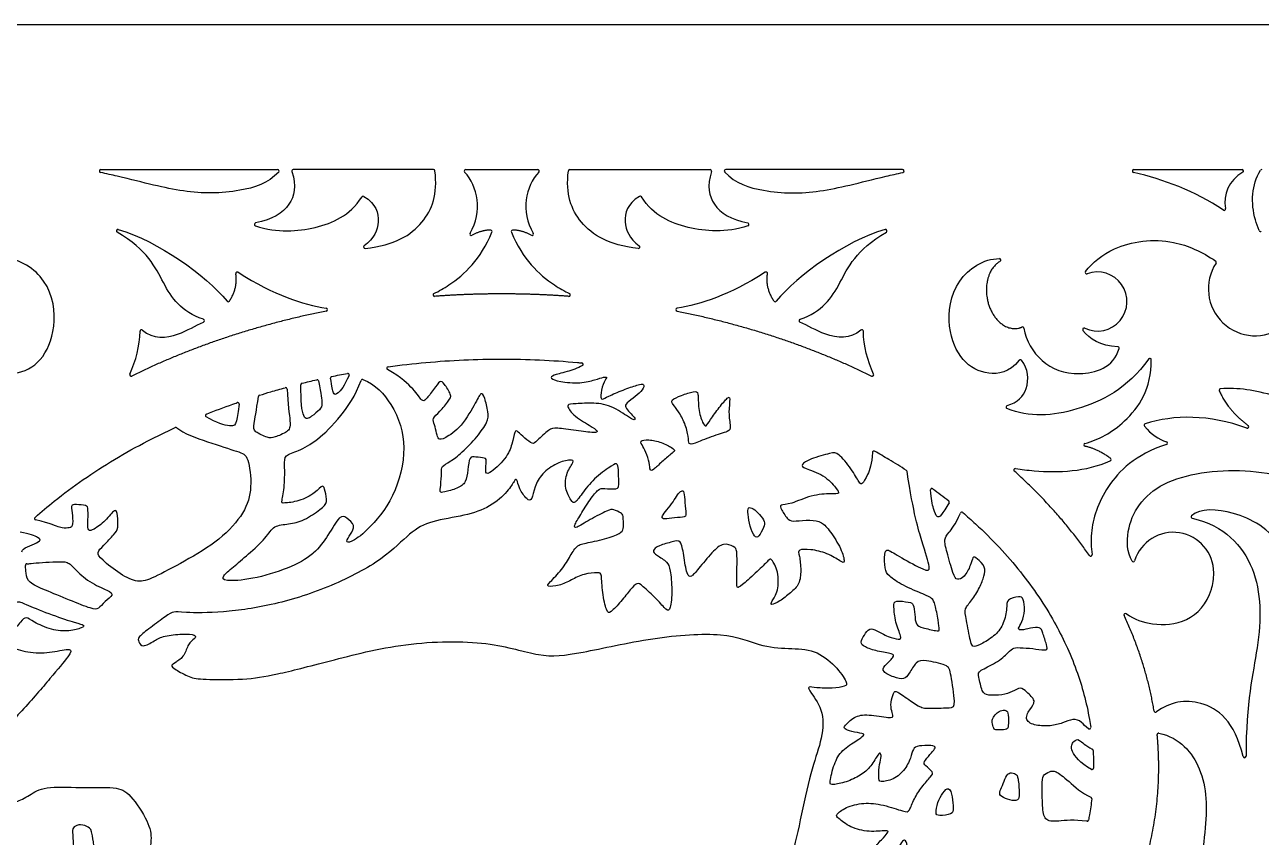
# Model space of a CAD drawing. Header units: millimetres. Extents: x -155 to 473, y -331 to 153.
# Drawn here: x -37.1 to 48.3, y -44.7 to 11.4 of the extents above; entities that cross this region are included whole.
import ezdxf

# ---------------------------------------------------------------- set-up
doc = ezdxf.new("R2010")
doc.units = ezdxf.units.MM
doc.header["$MEASUREMENT"] = 0
doc.layers.add('Layer 03', color=5, linetype='Continuous')

msp = doc.modelspace()

# ---------------------------------------------------------------- linework, layer by layer
at = {"layer": 'Layer 03'}
for p, q in [((130.812, 11.366), (-139.188, 11.366)), ((-31.885, 1.366), (-19.668, 1.366)), ((-8.899, 1.366), (-18.588, 1.366)), ((-6.674, 1.366), (-1.701, 1.366)), ((0.524, 1.366), (10.213, 1.366)), ((23.51, 1.366), (11.293, 1.366)), ((39.489, 1.366), (46.967, 1.366))]:
    msp.add_line(p, q, dxfattribs=at)
for centre, radius, start, end in [((-31.885, 1.266), 0.1, 90, 257.77451), ((-19.668, 1.266), 0.1, 317.85974, 90), ((-18.588, 1.266), 0.1, 90, 198.21096), ((-8.899, 1.266), 0.1, 7.44096, 90), ((-6.674, 1.266), 0.1, 90, 223.25005), ((-1.701, 1.266), 0.1, 316.74995, 90), ((0.524, 1.266), 0.1, 90, 172.55904), ((10.213, 1.266), 0.1, 341.78904, 90), ((11.293, 1.266), 0.1, 90, 222.14026), ((23.51, 1.266), 0.1, 282.22549, 90), ((39.489, 1.266), 0.1, 90, 256.69861), ((46.967, 1.266), 0.1, 300.10746, 90), ((48.324, 1.266), 0.1, 90, 148.20151), ((-13.754, -0.569), 0.1, 57.87965, 146.10712), ((5.379, -0.569), 0.1, 33.89288, 122.12035), ((45.729, -1.346), 0.1, 235.68251, 10.87993), ((-21.173, -2.417), 0.1, 101.9786, 251.70764), ((12.798, -2.417), 0.1, 288.29236, 78.0214), ((-30.713, -2.867), 0.1, 73.92133, 239.65821), ((-6.282, -3.076), 0.1, 149.86833, 298.31808), ((-4.949, -2.914), 0.1, 337.01561, 88.60223), ((-3.426, -2.914), 0.1, 91.39777, 202.98439), ((-2.094, -3.076), 0.1, 241.68192, 30.13167), ((22.338, -2.867), 0.1, 300.34179, 106.07867), ((48.249, -2.804), 0.1, 203.83249, 295.65986), ((-13.628, -3.98), 0.1, 126.39637, 276.48072), ((5.253, -3.98), 0.1, 263.51928, 53.60363), ((30.201, -4.879), 0.1, 298.97693, 89.61101), ((47.877, -6.867), 3.239, 146.57742, 306.42964), ((45.09, -5.028), 0.1, 326.57742, 56.31217), ((-22.455, -5.807), 0.1, 57.71874, 188.25665), ((14.08, -5.807), 0.1, 351.74335, 122.28126), ((36.972, -7.742), 2.042, 244.58362, 110.37773), ((36.226, -5.734), 0.1, 142.00483, 290.37773), ((-8.828, -7.286), 0.1, 116.21514, 274.22255), ((0.453, -7.286), 0.1, 265.77745, 63.78486), ((-23.085, -7.653), 0.1, 219.76881, 326.41233), ((-16.325, -8.302), 0.1, 281.27293, 81.03339), ((7.95, -8.302), 0.1, 98.96661, 258.72707), ((14.71, -7.653), 0.1, 213.58767, 320.23119), ((-24.831, -9.066), 0.1, 293.27569, 71.1907), ((16.456, -9.066), 0.1, 108.8093, 246.72431), ((-29.075, -9.79), 0.1, 46.96791, 179.18481), ((20.7, -9.79), 0.1, 0.81519, 133.03209), ((31.797, -9.597), 0.1, 8.45508, 113.47199), ((36.053, -9.677), 0.1, 64.58362, 217.70961), ((38.368, -10.963), 0.1, 345.07497, 87.16271), ((31.643, -11.862), 0.1, 38.75841, 140.58991), ((40.594, -11.767), 0.1, 0.75926, 144.21694), ((-29.791, -12.795), 0.1, 155.30518, 296.11841), ((-14.827, -12.799), 0.1, 336.42733, 100.6656), ((-12.024, -12.345), 0.1, 97.77259, 239.14094), ((1.341, -12.077), 0.1, 300.64122, 84.55042), ((21.416, -12.795), 0.1, 243.88159, 24.69482), ((-17.959, -13.484), 0.1, 104.01914, 180.02865), ((-16.948, -13.242), 0.1, 11.57427, 102.91976), ((-15.914, -13.015), 0.1, 101.81317, 191.06803), ((-13.806, -13.218), 0.1, 69.31273, 159.76044), ((-20.883, -14.304), 0.1, 107.34766, 170.68928), ((-19.112, -13.786), 0.1, 2.04999, 105.30406), ((45.486, -13.86), 0.1, 94.1255, 202.99095), ((-22.43, -14.815), 0.1, 351.67389, 109.18563), ((30.763, -15.025), 0.1, 106.80883, 246.90113), ((-24.555, -15.609), 0.1, 111.82053, 238.46418), ((40.302, -16.287), 0.1, 108.05659, 218.23832), ((-26.694, -16.528), 0.1, 48.54129, 114.67111), ((47.333, -16.388), 0.1, 250.1337, 52.95569), ((36.139, -17.635), 0.1, 105.37584, 257.89635), ((41.705, -17.519), 0.1, 288.15581, 71.15967), ((21.527, -18.161), 0.1, 60.62044, 178.12552), ((37.813, -18.647), 0.1, 294.37046, 53.69312), ((23.721, -19.488), 0.1, 8.67549, 56.99872), ((31.294, -19.371), 0.1, 81.07342, 228.09574), ((25.54, -20.746), 0.1, 53.65576, 183.23393), ((26.634, -21.584), 0.1, 330.63651, 51.45426), ((-36.364, -22.721), 0.1, 131.51771, 256.27807), ((27.604, -22.386), 0.1, 49.35693, 155.07313), ((43.547, -22.606), 0.1, 132.56079, 257.6215), ((42.212, -26.469), 2.795, 359.99998, 162.64097), ((36.5, -25.219), 0.1, 214.78584, 8.06713), ((-36.989, -25.948), 0.1, 91.97465, 185.3535), ((39.45, -25.606), 0.1, 210.26611, 342.64097), ((38.905, -29.373), 0.1, 54.76451, 205.17671), ((40.988, -35.999), 0.1, 189.40992, 307.0044), ((36.411, -37.153), 0.1, 239.86966, 8.24912), ((41.201, -37.63), 0.1, 77.27638, 185.46494), ((36.573, -38.735), 0.1, 3.47893, 63.19638), ((47.139, -39.137), 0.1, 193.20679, 0.0846), ((36.608, -39.951), 0.1, 241.59113, 359.79754), ((36.484, -42.054), 0.1, 353.43352, 67.02715), ((36.256, -43.526), 0.1, 261.5514, 349.01691)]:
    msp.add_arc(centre, radius, start, end, dxfattribs=at)
for points, knots in [([(-19.594, 1.199), (-20.309, 0.41), (-22.587, -0.281), (-26.136, -0.31), (-29.112, 0.54), (-31.502, 1.081), (-31.906, 1.169)], [150.716831, 150.716831, 150.716831, 150.716831, 155.594152, 161.938681, 168.283209, 169.516871, 169.516871, 169.516871, 169.516871]), ([(-18.683, 1.235), (-18.353, 0.23), (-18.696, -1.29), (-20.025, -2.071), (-21.194, -2.319)], [400.408571, 400.408571, 400.408571, 400.408571, 403.02792, 406.014963, 406.014963, 406.014963, 406.014963]), ([(-13.617, -4.079), (-11.563, -3.846), (-9.436, -2.558), (-8.588, -0.342), (-8.8, 1.279)], [381.083383, 381.083383, 381.083383, 381.083383, 385.927805, 390.386322, 390.386322, 390.386322, 390.386322]), ([(5.242, -4.079), (3.188, -3.846), (1.061, -2.558), (0.213, -0.342), (0.425, 1.279)], [381.083383, 381.083383, 381.083383, 381.083383, 385.927805, 390.386322, 390.386322, 390.386322, 390.386322]), ([(10.308, 1.235), (9.978, 0.23), (10.321, -1.29), (11.65, -2.071), (12.819, -2.319)], [400.408571, 400.408571, 400.408571, 400.408571, 403.02792, 406.014963, 406.014963, 406.014963, 406.014963]), ([(11.219, 1.199), (11.934, 0.41), (14.212, -0.281), (17.761, -0.31), (20.737, 0.54), (23.127, 1.081), (23.531, 1.169)], [150.716831, 150.716831, 150.716831, 150.716831, 155.594153, 161.938681, 168.283209, 169.516871, 169.516871, 169.516871, 169.516871]), ([(48.158, -2.845), (48.05, -2.601), (47.538, -1.205), (47.629, 0.334), (48.239, 1.319)], [2121.939114, 2121.939114, 2121.939114, 2121.939114, 2123.115428, 2128.678022, 2128.678022, 2128.678022, 2128.678022]), ([(-21.204, -2.512), (-19.659, -3.022), (-16.848, -2.789), (-14.72, -1.828), (-13.837, -0.513)], [367.662255, 367.662255, 367.662255, 367.662255, 371.787665, 376.132936, 376.132936, 376.132936, 376.132936]), ([(-13.701, -0.484), (-12.858, -1.013), (-12.521, -2.166), (-12.991, -3.386), (-13.687, -3.899)], [376.286922, 376.286922, 376.286922, 376.286922, 378.671722, 380.821436, 380.821436, 380.821436, 380.821436]), ([(5.326, -0.484), (4.482, -1.013), (4.146, -2.166), (4.616, -3.386), (5.312, -3.899)], [376.286922, 376.286922, 376.286922, 376.286922, 378.671722, 380.821436, 380.821436, 380.821436, 380.821436]), ([(12.829, -2.512), (11.284, -3.022), (8.473, -2.789), (6.345, -1.828), (5.462, -0.513)], [367.662255, 367.662255, 367.662255, 367.662255, 371.787665, 376.132936, 376.132936, 376.132936, 376.132936]), ([(-24.799, -8.971), (-26.342, -8.445), (-27.583, -6.628), (-28.643, -4.194), (-30.764, -2.953)], [534.371012, 534.371012, 534.371012, 534.371012, 539.132603, 543.721108, 543.721108, 543.721108, 543.721108]), ([(-8.872, -7.196), (-8.521, -7.023), (-7.074, -6.195), (-5.659, -4.845), (-4.857, -2.953)], [641.161066, 641.161066, 641.161066, 641.161066, 642.790725, 647.997882, 647.997882, 647.997882, 647.997882]), ([(-3.518, -2.953), (-2.716, -4.845), (-1.301, -6.195), (0.146, -7.023), (0.497, -7.196)], [633.550108, 633.550108, 633.550108, 633.550108, 638.757265, 640.386924, 640.386924, 640.386924, 640.386924]), ([(16.424, -8.971), (17.967, -8.445), (19.208, -6.628), (20.268, -4.194), (22.389, -2.953)], [534.371012, 534.371012, 534.371012, 534.371012, 539.132603, 543.721108, 543.721108, 543.721108, 543.721108]), ([(36.147, -5.673), (36.627, -5.059), (38.254, -3.72), (41.879, -3.237), (44.196, -4.312), (45.145, -4.945)], [4028.231424, 4028.231424, 4028.231424, 4028.231424, 4031.870355, 4036.955065, 4040.547836, 4040.547836, 4040.547836, 4040.547836]), ([(-39.941, -11.799), (-39.24, -12.652), (-37.728, -12.906), (-35.946, -11.973), (-34.905, -9.65), (-35.251, -6.273), (-37.48, -4.771), (-38.577, -4.779)], [3987.98711, 3987.98711, 3987.98711, 3987.98711, 3990.910286, 3993.937098, 3996.963911, 3999.990723, 4002.652953, 4002.652953, 4002.652953, 4002.652953]), ([(31.566, -11.799), (30.865, -12.652), (29.353, -12.906), (27.571, -11.973), (26.53, -9.65), (26.876, -6.273), (29.105, -4.771), (30.202, -4.779)], [3987.98711, 3987.98711, 3987.98711, 3987.98711, 3990.910286, 3993.937098, 3996.963911, 3999.990723, 4002.652953, 4002.652953, 4002.652953, 4002.652953]), ([(-29.007, -9.717), (-28.3, -10.377), (-26.446, -10.143), (-25.326, -9.387), (-24.792, -9.157)], [529.320648, 529.320648, 529.320648, 529.320648, 531.812795, 534.130305, 534.130305, 534.130305, 534.130305]), ([(20.632, -9.717), (19.925, -10.377), (18.071, -10.143), (16.951, -9.387), (16.417, -9.157)], [529.320648, 529.320648, 529.320648, 529.320648, 531.812795, 534.130305, 534.130305, 534.130305, 534.130305]), ([(31.896, -9.582), (32.023, -10.437), (33.055, -12.118), (35.472, -13.062), (38.113, -12.307), (38.464, -10.989)], [4006.166727, 4006.166727, 4006.166727, 4006.166727, 4009.236731, 4012.553267, 4015.773294, 4015.773294, 4015.773294, 4015.773294]), ([(-12.038, -12.246), (-11.168, -12.127), (-8.559, -11.832), (-5.935, -11.715), (-4.188, -11.715)], [702.65644, 702.65644, 702.65644, 702.65644, 705.289458, 710.53078, 710.53078, 710.53078, 710.53078]), ([(-4.188, -11.715), (-2.44, -11.715), (-0.591, -11.797), (1.25, -11.968), (1.351, -11.978)], [632.407059, 632.407059, 632.407059, 632.407059, 637.648381, 637.953853, 637.953853, 637.953853, 637.953853]), ([(40.513, -11.709), (39.028, -13.768), (35.535, -15.53), (32.259, -15.772), (30.723, -15.117)], [3971.719586, 3971.719586, 3971.719586, 3971.719586, 3977.516801, 3983.215865, 3983.215865, 3983.215865, 3983.215865]), ([(30.734, -14.929), (31.462, -14.709), (32.308, -13.862), (32.191, -12.385), (31.721, -11.8)], [3983.460372, 3983.460372, 3983.460372, 3983.460372, 3985.572375, 3987.80938, 3987.80938, 3987.80938, 3987.80938]), ([(36.112, -17.539), (37.066, -17.276), (39.027, -16.256), (40.72, -13.749), (40.694, -11.766)], [4098.986532, 4098.986532, 4098.986532, 4098.986532, 4102.847903, 4107.197236, 4107.197236, 4107.197236, 4107.197236]), ([(1.392, -12.163), (1.073, -12.353), (0.151, -12.642), (-0.697, -12.837), (-0.861, -13.031), (-0.279, -13.285), (1.303, -13.419), (2.289, -13.135), (2.93, -12.941), (3.139, -12.941), (2.796, -13.374), (2.612, -14.34), (2.717, -14.549), (3.105, -14.311), (4.21, -13.833), (5.254, -13.475), (5.717, -13.4), (5.568, -13.833), (5.075, -14.296), (4.374, -14.788), (4.314, -14.997), (4.657, -15.415), (5.016, -15.744), (5.06, -15.982), (4.583, -15.729), (3.201, -14.801), (1.821, -14.738), (0.587, -14.822), (0.273, -14.842), (0.629, -15.554), (2.023, -16.364), (2.482, -16.682), (2.341, -16.841), (0.965, -16.647), (-0.499, -16.453), (-0.852, -16.506), (-1.837, -17.423), (-2.014, -17.652), (-2.613, -17.158), (-3.107, -16.7), (-3.284, -16.594), (-3.46, -17.599), (-3.813, -18.534), (-5.212, -19.807), (-5.321, -19.467), (-5.239, -18.718), (-5.266, -18.528), (-6.028, -18.487), (-6.409, -18.391), (-6.541, -19.392), (-6.615, -20.251), (-7.216, -20.644), (-8.248, -20.939), (-8.481, -20.926), (-8.407, -20.521), (-8.309, -19.45), (-8.395, -19.131), (-7.769, -18.812), (-6.96, -18.225), (-5.851, -17.048), (-5.112, -16.032), (-5.089, -15.431), (-5.366, -14.299), (-5.62, -13.953), (-5.874, -14.553), (-6.983, -16.448), (-8.185, -17.256), (-8.577, -17.303), (-8.67, -16.864), (-8.832, -16.217), (-9.016, -15.824), (-8.485, -15.385), (-7.792, -14.53), (-7.607, -14.23), (-8.208, -13.352), (-8.416, -13.144), (-8.878, -13.791), (-9.455, -14.576), (-9.686, -14.669), (-10.137, -13.903), (-11.11, -13.007), (-12.076, -12.431)], [638.205021, 638.205021, 638.205021, 638.205021, 638.853312, 639.668931, 640.48455, 641.300169, 642.115789, 642.931408, 643.747027, 644.562646, 645.378266, 646.193885, 647.009504, 647.825123, 648.640742, 649.456362, 650.271981, 651.0876, 651.903219, 652.718839, 653.534458, 654.350077, 655.165696, 655.981315, 656.796935, 657.612554, 658.428173, 659.243792, 660.059412, 660.875031, 661.69065, 662.506269, 663.321888, 664.137508, 664.953127, 665.768746, 666.584365, 667.399985, 668.215604, 669.031223, 669.846842, 670.662462, 671.478081, 672.2937, 673.109319, 673.924938, 674.740558, 675.556177, 676.371796, 677.187415, 678.003035, 678.818654, 679.634273, 680.449892, 681.265511, 682.081131, 682.89675, 683.712369, 684.527988, 685.343608, 686.159227, 686.974846, 687.790465, 688.606084, 689.421704, 690.237323, 691.052942, 691.868561, 692.684181, 693.4998, 694.315419, 695.131038, 695.946658, 696.762277, 697.577896, 698.393515, 699.209134, 700.024754, 700.840373, 701.655992, 702.409705, 702.409705, 702.409705, 702.409705]), ([(-17.214, -25.121), (-17.229, -25.134), (-17.687, -25.528), (-18.85, -26.167), (-21.489, -26.961), (-23.441, -27.069), (-23.527, -26.725), (-22.776, -26.103), (-21.725, -25.224), (-20.412, -24.017), (-19.953, -23.175), (-18.907, -23.124), (-17.861, -22.894), (-16.611, -22.027), (-16.177, -21.619), (-16.407, -20.802), (-16.509, -20.292), (-17.019, -20.955), (-18.218, -21.568), (-19.341, -21.67), (-19.417, -21.644), (-19.162, -20.471), (-19.185, -18.924), (-19.211, -18.352), (-18.275, -18.092), (-16.975, -17.391), (-15.429, -15.893), (-14.297, -14.262), (-13.9, -13.184)], [286.247325, 286.247325, 286.247325, 286.247325, 286.296612, 287.76265, 289.228688, 290.694726, 292.160765, 293.626803, 295.092841, 296.558879, 298.024918, 299.490956, 300.956994, 302.423032, 303.889071, 305.355109, 306.821147, 308.287185, 309.753224, 311.219262, 312.6853, 314.151338, 315.617377, 317.083415, 318.549453, 320.015491, 321.48153, 322.702985, 322.702985, 322.702985, 322.702985]), ([(-16.85, -13.222), (-16.654, -14.177), (-16.558, -14.884), (-16.708, -15.174), (-17.317, -15.698), (-17.938, -16.033), (-18.058, -14.63), (-18.059, -13.484)], [206.02465, 206.02465, 206.02465, 206.02465, 207.294657, 208.608099, 209.921542, 211.234984, 212.519498, 212.519498, 212.519498, 212.519498]), ([(-17.983, -13.387), (-17.816, -13.345), (-17.479, -13.263), (-17.141, -13.184), (-16.97, -13.144)], [204.82355, 204.82355, 204.82355, 204.82355, 205.340455, 205.865222, 205.865222, 205.865222, 205.865222]), ([(-13.77, -13.125), (-12.922, -13.445), (-11.491, -15.03), (-10.655, -17.738), (-11.528, -21.322), (-13.585, -23.731), (-14.677, -24.409), (-14.983, -24.365), (-14.655, -23.819), (-14.24, -23.207), (-14.94, -22.639), (-15.333, -22.42), (-16.159, -23.877), (-16.79, -24.75), (-17.214, -25.121)], [269.036251, 269.036251, 269.036251, 269.036251, 270.170191, 271.636229, 273.102267, 274.568305, 276.034344, 277.500382, 278.96642, 280.432459, 281.898497, 283.364535, 284.830573, 286.247325, 286.247325, 286.247325, 286.247325]), ([(-14.735, -12.839), (-15.069, -13.604), (-15.565, -14.203), (-15.841, -14.171), (-15.894, -13.639), (-16.012, -13.035)], [34.25515, 34.25515, 34.25515, 34.25515, 35.292556, 36.404595, 37.461905, 37.461905, 37.461905, 37.461905]), ([(-19.012, -13.782), (-18.975, -14.813), (-18.728, -16.305), (-18.893, -16.725), (-19.976, -17.163), (-20.259, -17.188), (-21.355, -16.712), (-21.316, -16.34), (-21.152, -15.327), (-20.981, -14.288)], [221.49435, 221.49435, 221.49435, 221.49435, 222.63184, 223.815222, 224.998604, 226.181987, 227.365369, 228.548751, 229.70969, 229.70969, 229.70969, 229.70969]), ([(-20.912, -14.209), (-20.658, -14.129), (-20.068, -13.95), (-19.475, -13.781), (-19.138, -13.689)], [219.46529, 219.46529, 219.46529, 219.46529, 220.265965, 221.314138, 221.314138, 221.314138, 221.314138]), ([(55.616, -18.293), (52.43, -15.194), (48.888, -14.067), (46.709, -13.671), (45.479, -13.76)], [4054.095293, 4054.095293, 4054.095293, 4054.095293, 4060.035044, 4066.079447, 4066.079447, 4066.079447, 4066.079447]), ([(-22.331, -14.829), (-22.399, -15.291), (-22.521, -16.181), (-22.716, -16.46), (-23.895, -16.131), (-24.607, -15.694)], [48.825342, 48.825342, 48.825342, 48.825342, 50.06026, 51.439008, 52.71981, 52.71981, 52.71981, 52.71981]), ([(-24.592, -15.516), (-23.987, -15.274), (-23.279, -15.007), (-22.564, -14.756), (-22.463, -14.721)], [46.347624, 46.347624, 46.347624, 46.347624, 48.300135, 48.620245, 48.620245, 48.620245, 48.620245]), ([(-36.43, -22.646), (-35.996, -22.261), (-34.914, -21.354), (-33.092, -20.002), (-30.934, -18.613), (-28.802, -17.426), (-27.378, -16.731), (-26.736, -16.437)], [463.093043, 463.093043, 463.093043, 463.093043, 464.833626, 467.327177, 469.895434, 472.527886, 474.64642, 474.64642, 474.64642, 474.64642]), ([(-26.628, -16.453), (-26.157, -16.869), (-24.397, -17.455), (-22.236, -18.166), (-21.697, -18.345), (-21.398, -20.62), (-21.896, -22.311), (-23.596, -24.211), (-26.146, -25.711), (-28.372, -26.887), (-29.297, -27.187), (-30.522, -26.612), (-31.903, -25.493), (-32.203, -25.068), (-31.728, -24.642), (-30.903, -23.742), (-30.678, -23.442), (-30.703, -22.467), (-30.853, -21.942), (-31.553, -22.917), (-32.428, -23.542), (-32.778, -23.592), (-32.778, -23.142), (-32.753, -21.992), (-32.828, -21.817), (-33.653, -21.742), (-33.978, -21.767), (-33.828, -22.517), (-33.803, -23.342), (-34.128, -23.367), (-34.644, -23.416), (-35.294, -23.085), (-36.387, -22.818)], [474.761838, 474.761838, 474.761838, 474.761838, 475.918997, 477.1162, 478.313403, 479.510607, 480.70781, 481.905013, 483.102217, 484.29942, 485.496624, 486.693827, 487.89103, 489.088234, 490.285437, 491.48264, 492.679844, 493.877047, 495.07425, 496.271454, 497.468657, 498.66586, 499.863064, 501.060267, 502.257471, 503.454674, 504.651877, 505.849081, 507.046284, 508.243487, 509.440691, 510.57606, 510.57606, 510.57606, 510.57606]), ([(41.736, -17.614), (39.566, -18.326), (37.315, -20.604), (36.491, -23.221), (36.531, -24.729), (36.599, -25.205)], [4080.242593, 4080.242593, 4080.242593, 4080.242593, 4083.587096, 4087.0881, 4088.763629, 4088.763629, 4088.763629, 4088.763629]), ([(21.427, -18.158), (21.401, -18.952), (21.061, -19.825), (20.693, -20.397), (20.547, -20.335), (20.025, -19.312), (19.002, -18.143), (18.689, -18.164), (17.039, -18.623), (16.476, -19.019), (16.622, -19.228), (18.104, -19.688), (19.002, -20.69), (19.19, -21.045), (18.689, -20.982), (17.206, -21.086), (15.721, -21.77), (14.999, -21.744), (15.102, -22.054), (15.617, -22.904), (16.03, -22.904), (17.164, -22.801), (17.937, -22.93), (18.478, -23.549), (19.312, -24.83), (19.56, -25.857), (19.295, -25.716), (18.32, -25.096), (17.116, -24.83), (16.23, -24.848), (16.389, -25.22), (16.513, -26.318), (16.407, -27.274), (15.805, -27.824), (14.99, -28.479), (14.352, -28.745), (14.441, -28.479), (14.937, -27.77), (14.955, -26.353), (14.405, -25.414), (14.299, -25.574), (13.661, -26.194), (12.501, -27.274), (12.094, -27.54), (12.041, -27.416), (12.076, -26.034), (12.076, -24.848), (11.917, -24.688), (11.12, -24.352), (10.393, -24.989), (9.33, -26.282), (8.905, -26.796), (8.604, -26.708), (8.392, -25.202), (8.186, -24.157), (7.695, -24.316), (6.614, -24.582), (6.172, -24.954), (6.49, -25.237), (7.305, -25.733), (7.447, -26.176), (7.624, -27.664), (7.465, -29.081), (7.234, -29.117), (6.579, -28.319), (5.445, -27.292), (5.196, -27.112), (4.718, -27.591), (4.08, -28.441), (3.283, -29.291), (3.07, -29.203), (2.751, -27.821), (2.716, -26.475), (2.574, -26.457), (1.458, -26.51), (0.626, -26.971), (-0.207, -27.378), (-1.128, -27.449), (-0.933, -27.183), (0.006, -26.244), (0.573, -25.27), (1.033, -24.508), (1.777, -24.402), (3.371, -24.048), (4.173, -23.639), (4.244, -23.409), (4.208, -22.435), (4.102, -22.364), (3.517, -22.08), (3.234, -22.098), (1.87, -22.807), (0.878, -23.444), (0.772, -23.267), (1.232, -22.505), (1.941, -21.354), (2.525, -20.645), (2.809, -20.645), (3.872, -20.705), (3.907, -20.51), (3.889, -19.5), (3.836, -18.863), (3.535, -18.987), (2.313, -19.819), (1.409, -20.917), (0.86, -21.75), (0.63, -21.537), (0.152, -20.669), (0.258, -19.518), (0.878, -18.739), (0.63, -18.632), (-0.362, -18.845), (-1.443, -19.624), (-1.942, -20.528), (-2.066, -21.484), (-2.42, -21.484), (-3.01, -20.635), (-3.138, -19.949), (-3.289, -20.065), (-3.684, -20.797), (-4.939, -21.948), (-6.688, -22.538), (-9.117, -22.875), (-10.503, -23.623), (-12.198, -25.482), (-15.911, -27.46), (-19.936, -28.729), (-23.549, -29.257), (-26.341, -29.22), (-26.843, -29.112), (-27.324, -29.42), (-28.481, -30.268), (-29.367, -30.943), (-29.271, -31.193), (-29.04, -31.675), (-28.159, -31.139), (-27.565, -30.81), (-26.199, -30.671), (-25.276, -30.735), (-25.364, -31.013), (-25.87, -31.354), (-26.081, -32.21), (-26.738, -32.703), (-27.092, -32.842), (-26.827, -33.107), (-25.701, -33.714), (-24.993, -33.841), (-21.901, -33.859), (-19.962, -33.548), (-16.313, -32.633), (-10.918, -31.204), (-4.82, -31.147), (-1.504, -32.366), (0.973, -32.099), (6.282, -30.883), (11.415, -30.516), (13.622, -31.561), (15.674, -31.716), (17.442, -31.732), (18.942, -32.899), (19.742, -34.116), (19.609, -34.316), (18.692, -34.466), (17.475, -34.416), (16.942, -34.282), (17.059, -34.632), (18.161, -36.048), (17.91, -38.166), (17.158, -40.08), (16.452, -43.61), (15.711, -46.653), (15.893, -47.085), (17.123, -48.475), (19.066, -50.085), (19.482, -50.385), (19.343, -51.194), (18.95, -54.289), (19.435, -58.194), (19.597, -59.709), (19.965, -60.581), (20.254, -61.367), (20.056, -61.994), (19.779, -62.442)], [3308.173012, 3308.173012, 3308.173012, 3308.173012, 3309.335612, 3310.57654, 3311.817467, 3313.058395, 3314.299322, 3315.54025, 3316.781178, 3318.022105, 3319.263033, 3320.50396, 3321.744888, 3322.985815, 3324.226743, 3325.467671, 3326.708598, 3327.949526, 3329.190453, 3330.431381, 3331.672308, 3332.913236, 3334.154163, 3335.395091, 3336.636019, 3337.876946, 3339.117874, 3340.358801, 3341.599729, 3342.840656, 3344.081584, 3345.322511, 3346.563439, 3347.804367, 3349.045294, 3350.286222, 3351.527149, 3352.768077, 3354.009004, 3355.249932, 3356.49086, 3357.731787, 3358.972715, 3360.213642, 3361.45457, 3362.695497, 3363.936425, 3365.177352, 3366.41828, 3367.659208, 3368.900135, 3370.141063, 3371.38199, 3372.622918, 3373.863845, 3375.104773, 3376.3457, 3377.586628, 3378.827556, 3380.068483, 3381.309411, 3382.550338, 3383.791266, 3385.032193, 3386.273121, 3387.514049, 3388.754976, 3389.995904, 3391.236831, 3392.477759, 3393.718686, 3394.959614, 3396.200541, 3397.441469, 3398.682397, 3399.923324, 3401.164252, 3402.405179, 3403.646107, 3404.887034, 3406.127962, 3407.368889, 3408.609817, 3409.850745, 3411.091672, 3412.3326, 3413.573527, 3414.814455, 3416.055382, 3417.29631, 3418.537237, 3419.778165, 3421.019093, 3422.26002, 3423.500948, 3424.741875, 3425.982803, 3427.22373, 3428.464658, 3429.705586, 3430.946513, 3432.187441, 3433.428368, 3434.669296, 3435.910223, 3437.151151, 3438.392078, 3439.633006, 3440.873934, 3442.114861, 3443.355789, 3444.596716, 3445.837644, 3447.078571, 3448.319499, 3449.560426, 3450.801354, 3452.042282, 3453.283209, 3454.524137, 3455.765064, 3457.005992, 3458.246919, 3459.487847, 3460.728775, 3461.969702, 3463.21063, 3464.451557, 3465.692485, 3466.933412, 3468.17434, 3469.415267, 3470.656195, 3471.897123, 3473.13805, 3474.378978, 3475.619905, 3476.860833, 3478.10176, 3479.342688, 3480.583615, 3481.824543, 3483.065471, 3484.306398, 3485.547326, 3486.788253, 3488.029181, 3489.270108, 3490.511036, 3491.751964, 3492.992891, 3494.233819, 3495.474746, 3496.715674, 3497.956601, 3499.197529, 3500.438456, 3501.679384, 3502.920312, 3504.161239, 3505.402167, 3506.643094, 3507.884022, 3509.124949, 3510.365877, 3511.606804, 3512.847732, 3514.08866, 3515.329587, 3516.570515, 3517.811442, 3519.05237, 3520.293297, 3521.534225, 3522.775153, 3524.01608, 3525.257008, 3526.497935, 3527.738863, 3528.97979, 3530.003432, 3530.003432, 3530.003432, 3530.003432]), ([(23.775, -19.404), (23.376, -19.145), (22.649, -18.691), (21.908, -18.261), (21.576, -18.074)], [3305.397417, 3305.397417, 3305.397417, 3305.397417, 3306.826098, 3307.967927, 3307.967927, 3307.967927, 3307.967927]), ([(31.309, -19.272), (31.726, -19.338), (33.78, -19.58), (36.19, -19.492), (37.855, -18.738)], [4089.491637, 4089.491637, 4089.491637, 4089.491637, 4090.954984, 4096.523893, 4096.523893, 4096.523893, 4096.523893]), ([(21.218, -61.893), (21.256, -61.392), (21.58, -60.768), (22.204, -60.814), (22.597, -60.699), (22.481, -59.982), (22.528, -58.757), (22.574, -57.971), (22.944, -58.11), (23.483, -58.159), (23.443, -58.883), (23.603, -59.124), (24.206, -58.863), (24.709, -57.958), (25.151, -56.672), (25.875, -55.808), (26.759, -55.787), (27.382, -55.607), (27.483, -55.044), (27.483, -53.999), (28.148, -53.606), (29.052, -53.586), (29.595, -53.304), (29.977, -52.701), (30.017, -51.998), (30.138, -51.234), (30.58, -51.153), (30.962, -51.194), (31.002, -50.631), (30.721, -49.083), (30.098, -48.49), (29.724, -48.392), (30.001, -49.19), (29.919, -50.085), (29.61, -50.753), (29.284, -50.72), (28.552, -50.134), (27.901, -50.036), (27.754, -50.166), (28.519, -50.915), (28.943, -51.681), (28.682, -52.316), (27.673, -53.146), (27.314, -53.227), (27.298, -52.609), (27.103, -51.909), (26.224, -51.469), (25.817, -51.42), (25.996, -52.332), (26.075, -53.643), (25.348, -54.849), (24.487, -55.059), (24.104, -55.136), (23.836, -56.016), (22.974, -56.82), (21.692, -57.146), (21.539, -56.954), (21.927, -55.601), (22.521, -54.855), (22.54, -54.606), (21.678, -54.453), (21.43, -53.879), (21.2, -53.534), (20.606, -54.376), (19.937, -54.797), (19.764, -54.817), (19.898, -53.438), (20.453, -52.137), (21.577, -50.474), (22.84, -49.192), (24.618, -48.495), (25.595, -47.653), (25.863, -46.485), (25.652, -45.566), (25.308, -45.566), (25.288, -45.873), (25.212, -46.217), (24.274, -46.389), (23.891, -46.37), (23.889, -45.655), (23.794, -44.947), (23.506, -44.87), (23.219, -45.521), (22.741, -46.306), (22.511, -46.535), (21.611, -46.133), (21.401, -46.019), (21.53, -45.424), (22.257, -44.697), (22.544, -44.333), (22.506, -44.238), (21.204, -44.391), (19.864, -44.065), (19.003, -43.357), (18.85, -43.204), (19.532, -42.649), (20.827, -42.304), (22.148, -42.458), (23.718, -42.994), (23.967, -42.994), (24.292, -42.056), (24.823, -41.257), (25.512, -40.472), (25.685, -40.261), (25.034, -39.744), (24.938, -39.572), (25.417, -38.979), (25.78, -38.596), (25.78, -38.385), (24.766, -38.385), (24.249, -38.5), (24.153, -39.017), (23.806, -39.916), (23.015, -40.722), (21.992, -40.939), (21.853, -40.799), (21.853, -39.838), (22.054, -39.218), (22.008, -38.908), (21.853, -38.892), (21.356, -39.869), (20.612, -40.458), (19.62, -40.939), (18.612, -41.125), (18.411, -41.079), (18.783, -39.606), (19.263, -38.706), (20.442, -38.009), (20.86, -37.683), (20.86, -37.559), (19.93, -37.451), (19.465, -37.234), (19.449, -37.094), (20.147, -36.365), (21.062, -36.21), (22.752, -36.522), (22.892, -36.398), (22.752, -36.057), (22.659, -35.421), (22.923, -34.723), (23.016, -34.553), (24.101, -35.347), (24.885, -35.863), (25.46, -35.806), (26.914, -35.806), (27.201, -35.71), (26.814, -33.273), (26.703, -32.831), (24.971, -32.481), (24.455, -32.554), (23.939, -33.494), (23.644, -33.863), (22.925, -33.697), (22.059, -33.292), (22.225, -32.905), (22.944, -32.26), (22.907, -32.038), (21.746, -31.909), (20.843, -31.578), (20.548, -31.301), (20.861, -30.767), (21.23, -30.251), (21.672, -30.417), (22.52, -30.914), (23.312, -31.099), (23.478, -30.988), (22.975, -29.881), (22.902, -28.72), (22.92, -28.333), (24.063, -28.517), (24.265, -28.573), (24.376, -29.365), (24.394, -30.084), (24.818, -30.25), (25.942, -30.508), (26.09, -30.489), (25.979, -29.807), (25.758, -28.573), (25.555, -28.222), (25.132, -28.001), (23.441, -27.338), (22.52, -26.657), (22.262, -26.27), (22.243, -25.035), (22.409, -24.777), (23.294, -25.367), (25.155, -26.38), (25.487, -26.325), (24.916, -24.468), (24.274, -22.448), (23.82, -19.473)], [3531.742865, 3531.742865, 3531.742865, 3531.742865, 3532.577878, 3533.412891, 3534.247905, 3535.082918, 3535.917931, 3536.752945, 3537.587958, 3538.422971, 3539.257985, 3540.092998, 3540.928011, 3541.763025, 3542.598038, 3543.433051, 3544.268065, 3545.103078, 3545.938092, 3546.773105, 3547.608118, 3548.443132, 3549.278145, 3550.113158, 3550.948172, 3551.783185, 3552.618198, 3553.453212, 3554.288225, 3555.123238, 3555.958252, 3556.793265, 3557.628278, 3558.463292, 3559.298305, 3560.133319, 3560.968332, 3561.803345, 3562.638359, 3563.473372, 3564.308385, 3565.143399, 3565.978412, 3566.813425, 3567.648439, 3568.483452, 3569.318465, 3570.153479, 3570.988492, 3571.823505, 3572.658519, 3573.493532, 3574.328546, 3575.163559, 3575.998572, 3576.833586, 3577.668599, 3578.503612, 3579.338626, 3580.173639, 3581.008652, 3581.843666, 3582.678679, 3583.513692, 3584.348706, 3585.183719, 3586.018732, 3586.853746, 3587.688759, 3588.523773, 3589.358786, 3590.193799, 3591.028813, 3591.863826, 3592.698839, 3593.533853, 3594.368866, 3595.203879, 3596.038893, 3596.873906, 3597.708919, 3598.543933, 3599.378946, 3600.213959, 3601.048973, 3601.883986, 3602.718999, 3603.554013, 3604.389026, 3605.22404, 3606.059053, 3606.894066, 3607.72908, 3608.564093, 3609.399106, 3610.23412, 3611.069133, 3611.904146, 3612.73916, 3613.574173, 3614.409186, 3615.2442, 3616.079213, 3616.914226, 3617.74924, 3618.584253, 3619.419267, 3620.25428, 3621.089293, 3621.924307, 3622.75932, 3623.594333, 3624.429347, 3625.26436, 3626.099373, 3626.934387, 3627.7694, 3628.604413, 3629.439427, 3630.27444, 3631.109453, 3631.944467, 3632.77948, 3633.614494, 3634.449507, 3635.28452, 3636.119534, 3636.954547, 3637.78956, 3638.624574, 3639.459587, 3640.2946, 3641.129614, 3641.964627, 3642.79964, 3643.634654, 3644.469667, 3645.30468, 3646.139694, 3646.974707, 3647.809721, 3648.644734, 3649.479747, 3650.314761, 3651.149774, 3651.984787, 3652.819801, 3653.654814, 3654.489827, 3655.324841, 3656.159854, 3656.994867, 3657.829881, 3658.664894, 3659.499907, 3660.334921, 3661.169934, 3662.004948, 3662.839961, 3663.674974, 3664.509988, 3665.345001, 3666.180014, 3667.015028, 3667.850041, 3668.685054, 3669.520068, 3670.355081, 3671.190094, 3672.025108, 3672.860121, 3673.695134, 3674.530148, 3675.365161, 3676.200175, 3677.035188, 3677.870201, 3678.705215, 3679.540228, 3680.375241, 3681.210255, 3682.045268, 3682.880281, 3683.715295, 3684.550308, 3685.385321, 3686.220335, 3687.055348, 3687.890361, 3688.721263, 3688.721263, 3688.721263, 3688.721263]), ([(39.363, -25.656), (39.018, -25.065), (38.917, -22.924), (40.919, -19.897), (47.268, -19.043), (52.515, -20.384), (57.263, -23.368), (60.452, -26.568)], [2811.128712, 2811.128712, 2811.128712, 2811.128712, 2815.182727, 2822.862115, 2830.541503, 2838.220892, 2843.621387, 2843.621387, 2843.621387, 2843.621387]), ([(26.721, -21.633), (26.507, -22.014), (26.131, -22.587), (25.893, -22.691), (25.673, -22.163), (25.474, -21.364), (25.44, -20.751)], [-93.777183, -93.777183, -93.777183, -93.777183, -92.910486, -91.988431, -91.066377, -90.235069, -90.235069, -90.235069, -90.235069]), ([(51.431, -30.703), (51.56, -27.915), (49.898, -23.997), (46.496, -22.11), (44.062, -21.998), (43.48, -22.532)], [2746.041224, 2746.041224, 2746.041224, 2746.041224, 2750.811807, 2756.06438, 2760.937141, 2760.937141, 2760.937141, 2760.937141]), ([(36.361, -37.239), (36.135, -37.108), (35.874, -36.694), (35.293, -36.519), (34.571, -36.85), (33.749, -37.067), (32.71, -37.038), (31.902, -36.677), (32.269, -35.89), (32.813, -35.332), (32.023, -34.665), (31.683, -34.324), (31.097, -34.692), (30.457, -34.937), (29.327, -34.937), (29.012, -34.767), (28.743, -33.539), (28.727, -33.237), (30.004, -32.715), (30.891, -31.922), (31.124, -31.612), (31.79, -31.643), (32.75, -31.72), (33.54, -31.86), (33.493, -31.534), (33.168, -30.528), (33.06, -30.187), (32.332, -30.28), (31.681, -30.466), (31.433, -30.357), (31.77, -29.899), (31.998, -29.068), (31.843, -28.209), (31.642, -28.054), (30.658, -28.299), (30.749, -28.846), (30.519, -29.996), (29.969, -30.77), (28.987, -31.386), (28.376, -31.622), (28.237, -31.413), (27.881, -29.547), (27.765, -28.946), (28.273, -28.414), (28.875, -27.467), (29.152, -26.681), (29.291, -26.08), (28.62, -25.432), (28.343, -25.317), (28.25, -25.918), (27.765, -26.819), (27.256, -27.004), (27.025, -26.681), (26.54, -24.901), (26.355, -24.138), (26.651, -23.75), (27.12, -23.192), (27.514, -22.344)], [325.702568, 325.702568, 325.702568, 325.702568, 326.362621, 327.174307, 327.985993, 328.797679, 329.609365, 330.42105, 331.232736, 332.044422, 332.856108, 333.667794, 334.479479, 335.291165, 336.102851, 336.914537, 337.726223, 338.537908, 339.349594, 340.16128, 340.972966, 341.784652, 342.596337, 343.408023, 344.219709, 345.031395, 345.843081, 346.654766, 347.466452, 348.278138, 349.089824, 349.90151, 350.713195, 351.524881, 352.336567, 353.148253, 353.959939, 354.771624, 355.58331, 356.394996, 357.206682, 358.018368, 358.830053, 359.641739, 360.453425, 361.265111, 362.076797, 362.888482, 363.700168, 364.511854, 365.32354, 366.135226, 366.946911, 367.758597, 368.570283, 369.381969, 370.158191, 370.158191, 370.158191, 370.158191]), ([(27.67, -22.31), (27.968, -22.566), (28.841, -23.342), (30.198, -24.687), (31.659, -26.372), (32.926, -28.091), (33.97, -29.78), (34.835, -31.471), (35.751, -33.688), (36.269, -35.614), (36.484, -36.958), (36.51, -37.138)], [307.837495, 307.837495, 307.837495, 307.837495, 309.018524, 311.339437, 313.567171, 315.700725, 317.741591, 319.519435, 321.395956, 324.930711, 325.478504, 325.478504, 325.478504, 325.478504]), ([(43.526, -22.704), (45.729, -23.187), (48.332, -26.019), (48.286, -31.346), (47.234, -35.345), (47.239, -39.137)], [2761.155414, 2761.155414, 2761.155414, 2761.155414, 2768.031486, 2775.083914, 2781.478822, 2781.478822, 2781.478822, 2781.478822]), ([(-37.346, -25.012), (-37.325, -24.947), (-37.212, -24.77), (-36.609, -24.535), (-36.011, -24.243), (-36.104, -24.071), (-36.767, -23.784), (-37.467, -23.663)], [121.756489, 121.756489, 121.756489, 121.756489, 122.184862, 123.008921, 123.832981, 124.657041, 125.462052, 125.462052, 125.462052, 125.462052]), ([(-31.576, -28.462), (-31.766, -28.637), (-32.08, -29.004), (-32.404, -29.004), (-34.033, -28.372), (-35.815, -27.623), (-36.929, -27.137), (-37.033, -26.67), (-37.072, -26.14), (-37.089, -25.957)], [52.038349, 52.038349, 52.038349, 52.038349, 52.863769, 53.689189, 54.51461, 55.34003, 56.16545, 56.99087, 57.452133, 57.452133, 57.452133, 57.452133]), ([(-36.993, -25.848), (-36.908, -25.845), (-36.609, -25.818), (-35.962, -25.755), (-34.937, -25.705), (-34.162, -25.68), (-33.736, -26.155), (-32.717, -27.137), (-31.279, -27.724), (-30.976, -27.986), (-31.394, -28.294), (-31.576, -28.462)], [45.038237, 45.038237, 45.038237, 45.038237, 45.454794, 46.278854, 47.102914, 47.926973, 48.751033, 49.575093, 50.399153, 51.223212, 52.038349, 52.038349, 52.038349, 52.038349]), ([(38.963, -29.291), (39.532, -29.693), (40.851, -30.143), (43.202, -29.999), (44.78, -28.413), (45.007, -26.882), (45.007, -26.469)], [2791.836644, 2791.836644, 2791.836644, 2791.836644, 2794.802275, 2798.303279, 2801.804283, 2802.964656, 2802.964656, 2802.964656, 2802.964656]), ([(-40.411, -27.04), (-39.405, -27.564), (-38.943, -27.719), (-38.956, -27.888), (-39.56, -28.138), (-40.151, -28.493), (-40.086, -28.834), (-39.6, -29.425), (-39.258, -29.254), (-38.221, -28.729), (-37.617, -28.361), (-37.131, -28.637), (-35.203, -29.407), (-33.527, -29.955), (-32.996, -30.074), (-33.099, -30.263), (-34.04, -30.519), (-35.289, -30.451), (-36.607, -29.835), (-37.051, -29.476), (-37.377, -29.766), (-38.064, -30.698), (-38.51, -31.073), (-38.189, -31.626), (-36.745, -32.036), (-35.229, -31.982), (-33.82, -31.626), (-33.981, -32.107), (-35.282, -33.641), (-37.278, -35.988), (-39.609, -38.344), (-40.511, -39.071), (-40.436, -40.099), (-40.025, -41.204), (-39.248, -41.63), (-38.772, -41.48), (-38.27, -42.082), (-37.819, -42.407), (-36.791, -41.831), (-35.864, -41.179), (-33.282, -41.33), (-30.753, -41.234), (-29.905, -41.644), (-28.509, -43.752), (-28.344, -44.867), (-28.616, -46.439), (-28.49, -46.439), (-27.592, -45.99), (-27.286, -45.685), (-27.286, -46.026), (-27.376, -46.852), (-27.484, -47.552), (-27.179, -47.445), (-26.245, -46.672), (-25.742, -45.954), (-25.706, -46.116), (-25.724, -46.834), (-25.85, -47.265), (-25.526, -47.157), (-24.898, -46.834), (-24.269, -46.08), (-24.036, -46.295), (-23.3, -47.059), (-23.126, -48.355), (-23.087, -48.781), (-22.739, -48.626), (-22.158, -47.717), (-22.003, -48.007), (-22.026, -49.745), (-22.103, -50.887), (-21.967, -51.022), (-21.619, -50.616), (-21.039, -49.532), (-20.671, -48.7), (-20.477, -48.893), (-20.226, -49.513), (-20.032, -49.397), (-19.123, -48.313), (-18.736, -47.226), (-18.533, -46.411), (-18.282, -46.568), (-17.498, -47.383), (-16.746, -47.885), (-15.633, -48.026), (-15.648, -48.371), (-16.103, -51.397), (-16.719, -53.199), (-17.372, -54.529), (-17.512, -55.416), (-17.325, -57.19), (-18.048, -59.738), (-18.866, -61.718), (-19.223, -62.106), (-20.325, -62.138), (-20.636, -62.308), (-21.323, -63.905), (-21.849, -64.547), (-22.316, -64.109), (-22.736, -63.439), (-23.031, -62.942), (-23.263, -63.066), (-23.713, -63.423), (-24.102, -63.625), (-24.086, -63.237), (-23.682, -62.554), (-23.419, -61.995), (-23.527, -61.747), (-23.869, -61.141), (-24.195, -61.498), (-24.986, -62.15), (-25.592, -62.678), (-25.871, -62.756), (-26.852, -61.867), (-28.001, -60.672), (-28.342, -60.097), (-28.141, -59.989), (-27.302, -59.57), (-26.245, -59.266), (-26.276, -59.08), (-26.524, -58.102), (-26.741, -58.071), (-27.611, -58.102), (-28.464, -58.289), (-29.52, -58.816), (-30.405, -59.282), (-30.637, -59.142), (-31.258, -58.537), (-31.232, -58.261), (-31.089, -57.742), (-30.916, -57.793), (-30.356, -58.068), (-29.388, -58.2), (-28.127, -57.945), (-27.355, -57.379), (-26.844, -56.379), (-26.746, -55.814), (-26.899, -55.629), (-27.812, -55.401), (-27.877, -55.618), (-28.192, -56.216), (-28.801, -56.695), (-29.627, -56.803), (-30.475, -56.564), (-30.746, -56.336), (-30.649, -56.238), (-29.459, -55.827), (-28.741, -54.935), (-28.578, -54.501), (-28.883, -54.033), (-29.328, -53.805), (-29.535, -54.099), (-30.154, -54.707), (-30.872, -55.066), (-31.709, -54.957), (-31.915, -54.642), (-31.643, -54.338), (-30.082, -53.695), (-29.503, -52.938), (-29.531, -52.718), (-30.123, -52.263), (-30.316, -52.497), (-30.674, -52.841), (-31.514, -53.31), (-32.175, -53.406), (-32.037, -53.048), (-32.01, -52.621), (-31.748, -52.58), (-30.963, -52.236), (-30.109, -51.339), (-29.765, -50.747), (-29.737, -50.472), (-30.302, -49.728), (-30.522, -49.976), (-30.991, -50.623), (-31.707, -51.105), (-32.354, -51.202), (-32.368, -50.981), (-32.189, -49.353), (-32.162, -46.86), (-32.477, -44.219), (-32.677, -44.059), (-33.298, -43.778), (-33.799, -44.019), (-33.859, -44.239), (-33.739, -45.622), (-33.719, -48.006), (-33.811, -49.747), (-33.969, -49.919), (-34.574, -49.327), (-35.547, -48.828), (-36.375, -48.644), (-36.717, -48.657), (-36.954, -48.841), (-37.046, -49.498), (-36.599, -49.972), (-35.71, -50.609), (-34.94, -51.195), (-34.966, -51.373), (-35.416, -51.611), (-35.991, -52.034), (-35.835, -52.384), (-35.485, -53.074), (-35.213, -53.152), (-34.591, -52.987), (-33.998, -52.675), (-33.793, -52.88), (-33.375, -53.57), (-33.463, -53.745), (-34.435, -53.862), (-35.562, -53.797), (-35.934, -53.496), (-36.535, -52.836), (-37.039, -52.476), (-37.171, -52.86), (-37.279, -53.665), (-37.063, -54.025), (-36.559, -54.509), (-35.982, -54.965), (-36.135, -55.306), (-36.869, -55.864), (-37.192, -56.274)], [1671.477538, 1671.477538, 1671.477538, 1671.477538, 1672.321394, 1673.185856, 1674.050318, 1674.914779, 1675.779241, 1676.643703, 1677.508164, 1678.372626, 1679.237087, 1680.101549, 1680.966011, 1681.830472, 1682.694934, 1683.559396, 1684.423857, 1685.288319, 1686.152781, 1687.017242, 1687.881704, 1688.746166, 1689.610627, 1690.475089, 1691.339551, 1692.204012, 1693.068474, 1693.932935, 1694.797397, 1695.661859, 1696.52632, 1697.390782, 1698.255244, 1699.119705, 1699.984167, 1700.848629, 1701.71309, 1702.577552, 1703.442014, 1704.306475, 1705.170937, 1706.035398, 1706.89986, 1707.764322, 1708.628783, 1709.493245, 1710.357707, 1711.222168, 1712.08663, 1712.951092, 1713.815553, 1714.680015, 1715.544477, 1716.408938, 1717.2734, 1718.137862, 1719.002323, 1719.866785, 1720.731246, 1721.595708, 1722.46017, 1723.324631, 1724.189093, 1725.053555, 1725.918016, 1726.782478, 1727.64694, 1728.511401, 1729.375863, 1730.240325, 1731.104786, 1731.969248, 1732.83371, 1733.698171, 1734.562633, 1735.427094, 1736.291556, 1737.156018, 1738.020479, 1738.884941, 1739.749403, 1740.613864, 1741.478326, 1742.342788, 1743.207249, 1744.071711, 1744.936173, 1745.800634, 1746.665096, 1747.529558, 1748.394019, 1749.258481, 1750.122942, 1750.987404, 1751.851866, 1752.716327, 1753.580789, 1754.445251, 1755.309712, 1756.174174, 1757.038636, 1757.903097, 1758.767559, 1759.632021, 1760.496482, 1761.360944, 1762.225405, 1763.089867, 1763.954329, 1764.81879, 1765.683252, 1766.547714, 1767.412175, 1768.276637, 1769.141099, 1770.00556, 1770.870022, 1771.734484, 1772.598945, 1773.463407, 1774.327869, 1775.19233, 1776.056792, 1776.921253, 1777.785715, 1778.650177, 1779.514638, 1780.3791, 1781.243562, 1782.108023, 1782.972485, 1783.836947, 1784.701408, 1785.56587, 1786.430332, 1787.294793, 1788.159255, 1789.023717, 1789.888178, 1790.75264, 1791.617101, 1792.481563, 1793.346025, 1794.210486, 1795.074948, 1795.93941, 1796.803871, 1797.668333, 1798.532795, 1799.397256, 1800.261718, 1801.12618, 1801.990641, 1802.855103, 1803.719565, 1804.584026, 1805.448488, 1806.312949, 1807.177411, 1808.041873, 1808.906334, 1809.770796, 1810.635258, 1811.499719, 1812.364181, 1813.228643, 1814.093104, 1814.957566, 1815.822028, 1816.686489, 1817.550951, 1818.415412, 1819.279874, 1820.144336, 1821.008797, 1821.873259, 1822.737721, 1823.602182, 1824.466644, 1825.331106, 1826.195567, 1827.060029, 1827.924491, 1828.788952, 1829.653414, 1830.517876, 1831.382337, 1832.246799, 1833.11126, 1833.975722, 1834.840184, 1835.704645, 1836.569107, 1837.433569, 1838.29803, 1839.162492, 1840.026954, 1840.891415, 1841.755877, 1842.620339, 1843.4848, 1844.349262, 1845.213724, 1846.078185, 1846.942647, 1847.807108, 1848.67157, 1849.536032, 1850.400493, 1851.264955, 1852.129417, 1852.993878, 1853.85834, 1854.722802, 1855.587263, 1856.451725, 1857.316187, 1858.180648, 1859.04511, 1859.853549, 1859.853549, 1859.853549, 1859.853549]), ([(47.042, -39.16), (46.468, -36.715), (44.23, -34.982), (41.968, -35.385), (41.048, -36.078)], [2781.770078, 2781.770078, 2781.770078, 2781.770078, 2786.683228, 2791.15548, 2791.15548, 2791.15548, 2791.15548]), ([(41.223, -37.533), (42.657, -37.857), (44.514, -39.991), (44.59, -44.164), (43.631, -49.094), (43.502, -52.725), (43.579, -54.249)], [397.529837, 397.529837, 397.529837, 397.529837, 403.74783, 410.706523, 417.665217, 421.700338, 421.700338, 421.700338, 421.700338]), ([(36.561, -40.039), (35.773, -39.613), (34.99, -38.643), (35.339, -38.049), (35.674, -37.873), (36.142, -38.405), (36.619, -38.645)], [-66.181708, -66.181708, -66.181708, -66.181708, -65.074829, -63.901472, -62.728115, -61.59457, -61.59457, -61.59457, -61.59457]), ([(36.673, -38.729), (36.697, -39.113), (36.709, -39.521), (36.708, -39.929), (36.708, -39.951)], [-67.611414, -67.611414, -67.611414, -67.611414, -66.455533, -66.388017, -66.388017, -66.388017, -66.388017]), ([(36.242, -43.625), (35.357, -43.494), (34.116, -43.663), (33.29, -43.598), (33.158, -42.652), (33.158, -41.003), (33.158, -40.431), (33.685, -40.189), (34.037, -40.08), (34.885, -40.753), (35.892, -41.695), (36.523, -41.962)], [-20.619505, -20.619505, -20.619505, -20.619505, -19.5008, -18.342767, -17.184735, -16.026703, -14.86867, -13.710638, -12.552606, -11.394573, -10.276909, -10.276909, -10.276909, -10.276909]), ([(36.583, -42.066), (36.54, -42.435), (36.469, -42.93), (36.379, -43.42), (36.354, -43.545)], [-22.269425, -22.269425, -22.269425, -22.269425, -21.153594, -20.772161, -20.772161, -20.772161, -20.772161])]:
    msp.add_open_spline(points, degree=3, knots=knots, dxfattribs=at)
for points, degree in [([(-6.368, -3.025), (-5.498, -1.526), (-5.834, 0.227), (-6.747, 1.198)], 3), ([(-1.628, 1.198), (-2.541, 0.227), (-2.878, -1.526), (-2.007, -3.025)], 3), ([(45.672, -1.428), (43.712, -0.091), (41.53, 0.681), (39.466, 1.169)], 3), ([(47.017, 1.18), (46.041, 0.614), (45.638, -0.346), (45.827, -1.327)], 3), ([(-30.686, -2.771), (-27.893, -3.576), (-24.664, -5.911), (-23.162, -7.717)], 3), ([(-4.946, -2.814), (-5.558, -2.799), (-6.234, -3.164)], 2), ([(-2.141, -3.164), (-2.817, -2.799), (-3.429, -2.814)], 2), ([(22.311, -2.771), (19.518, -3.576), (16.289, -5.911), (14.786, -7.717)], 3), ([(-23.001, -7.708), (-22.41, -6.818), (-22.554, -5.822)], 2), ([(-22.402, -5.723), (-19.864, -7.326), (-17.951, -7.944), (-16.309, -8.203)], 3), ([(14.027, -5.723), (11.489, -7.326), (9.576, -7.944), (7.934, -8.203)], 3), ([(14.626, -7.708), (14.035, -6.818), (14.179, -5.822)], 2), ([(-29.882, -12.754), (-29.457, -11.829), (-29.19, -10.823), (-29.175, -9.789)], 3), ([(21.507, -12.754), (21.082, -11.829), (20.815, -10.823), (20.8, -9.789)], 3), ([(38.373, -10.864), (37.172, -10.804), (36.431, -10.331), (35.973, -9.738)], 3), ([(-15.935, -12.917), (-15.572, -12.842), (-15.209, -12.77), (-14.845, -12.701)], 3), ([(8.024, -15.347), (8.168, -15.567), (8.501, -16.153), (8.729, -17.123), (8.729, -17.623), (9.017, -17.593), (10.29, -17.063), (11.593, -16.684), (11.639, -16.487), (11.457, -15.38), (11.624, -14.304), (11.472, -14.304), (10.851, -15.016), (10.169, -15.971), (9.926, -16.426), (9.714, -16.199), (9.365, -15.153), (9.426, -13.955), (9.153, -13.925), (8.198, -14.213), (7.471, -14.546), (7.637, -14.834), (7.88, -15.127), (8.024, -15.347)], 3), ([(45.394, -13.899), (45.956, -15.224), (47.393, -16.309)], 2), ([(47.299, -16.482), (44.684, -15.538), (42.269, -15.541), (40.271, -16.192)], 3), ([(40.224, -16.349), (40.687, -16.938), (41.211, -17.245), (41.738, -17.424)], 3), ([(5.574, -17.748), (5.666, -17.904), (5.859, -18.275), (6.058, -19.11), (6.048, -19.419), (6.237, -19.419), (6.883, -18.802), (7.549, -18.225), (7.818, -18.046), (7.649, -17.857), (6.863, -17.449), (5.938, -17.251), (5.302, -17.34), (5.481, -17.592), (5.574, -17.748)], 3), ([(37.873, -18.566), (36.994, -17.921), (36.118, -17.733)], 2), ([(7.898, -21.198), (7.8, -21.346), (7.579, -21.706), (7.1, -22.283), (6.817, -22.651), (7.002, -22.786), (7.751, -22.651), (8.573, -22.663), (8.536, -22.332), (8.45, -21.362), (8.414, -20.748), (8.168, -20.822), (7.996, -21.051), (7.898, -21.198)], 3), ([(25.599, -20.665), (25.97, -20.938), (26.336, -21.218), (26.697, -21.505)], 3), ([(12.844, -22.448), (12.869, -22.676), (12.944, -23.275), (13.299, -24.042), (13.561, -24.06), (13.935, -23.275), (14.048, -22.956), (13.617, -22.432), (13.187, -22.002), (12.794, -21.908), (12.819, -22.22), (12.844, -22.448)], 3), ([(29.974, -36.207), (29.887, -36.304), (29.714, -36.544), (29.671, -36.746), (29.815, -37.28), (29.945, -37.323), (30.709, -37.323), (30.839, -37.15), (30.825, -36.169), (30.709, -35.938), (30.233, -35.967), (30.06, -36.111), (29.974, -36.207)], 3), ([(30.648, -40.582), (30.562, -40.748), (30.408, -41.199), (30.176, -41.627), (30.265, -41.912), (30.942, -42.197), (31.53, -42.215), (31.601, -41.823), (31.494, -40.523), (31.37, -40.38), (30.924, -40.202), (30.735, -40.416), (30.648, -40.582)], 3), ([(26.293, -41.676), (26.156, -41.866), (25.906, -42.316), (25.775, -43.121), (25.944, -43.271), (26.992, -43.158), (27.03, -42.784), (26.955, -41.922), (26.73, -41.173), (26.431, -41.486), (26.293, -41.676)], 3)]:
    msp.add_open_spline(points, degree=degree, dxfattribs=at)
for points, weights, knots in [([(30.25, -4.966), (29.034, -5.64), (29.35, -7.499), (29.755, -9.883), (31.466, -9.592), (31.615, -9.567), (31.757, -9.505)], [0.918649415582, 0.755915835598, 1, 0.707106781187, 1, 0.964991890135, 0.93835248038], [4002.915859, 4002.915859, 4002.915859, 4004.224891, 4004.224891, 4005.795688, 4005.795688, 4005.983438, 4005.983438, 4005.983438]), ([(38.021, -51.909), (41.208, -46.115), (41.208, -39.884), (41.208, -38.76), (41.101, -37.64)], [0.890165350265, 0.926777002616, 1, 0.9859575987, 0.973261688351], [432.8494804, 432.8494804, 432.8494804, 433.2421781, 433.2421781, 433.317488, 433.317488, 433.317488])]:
    msp.add_rational_spline(points, weights, degree=2, knots=knots, dxfattribs=at)
for points, weights in [([(-4.188, -7.215), (-6.51, -7.215), (-8.821, -7.385)], [1, 0.979247617409, 0.961435974689]), ([(0.445, -7.385), (-1.865, -7.215), (-4.188, -7.215)], [0.961435983182, 0.979247622357, 1]), ([(-16.305, -8.4), (-23.542, -9.842), (-29.747, -12.885)], [0.91279452224, 0.874678119052, 0.861086233738]), ([(7.93, -8.4), (15.167, -9.842), (21.372, -12.885)], [0.912794558591, 0.87467813462, 0.86108624022]), ([(36.417, -25.276), (34.254, -22.162), (31.227, -19.445)], [0.876041689084, 0.861144612968, 0.856115908036]), ([(40.889, -36.015), (40.329, -32.637), (38.815, -29.415)], [0.955896126519, 0.922631702714, 0.900179202991])]:
    msp.add_rational_spline(points, weights, degree=2, dxfattribs=at)

doc.saveas('drawing.dxf')
